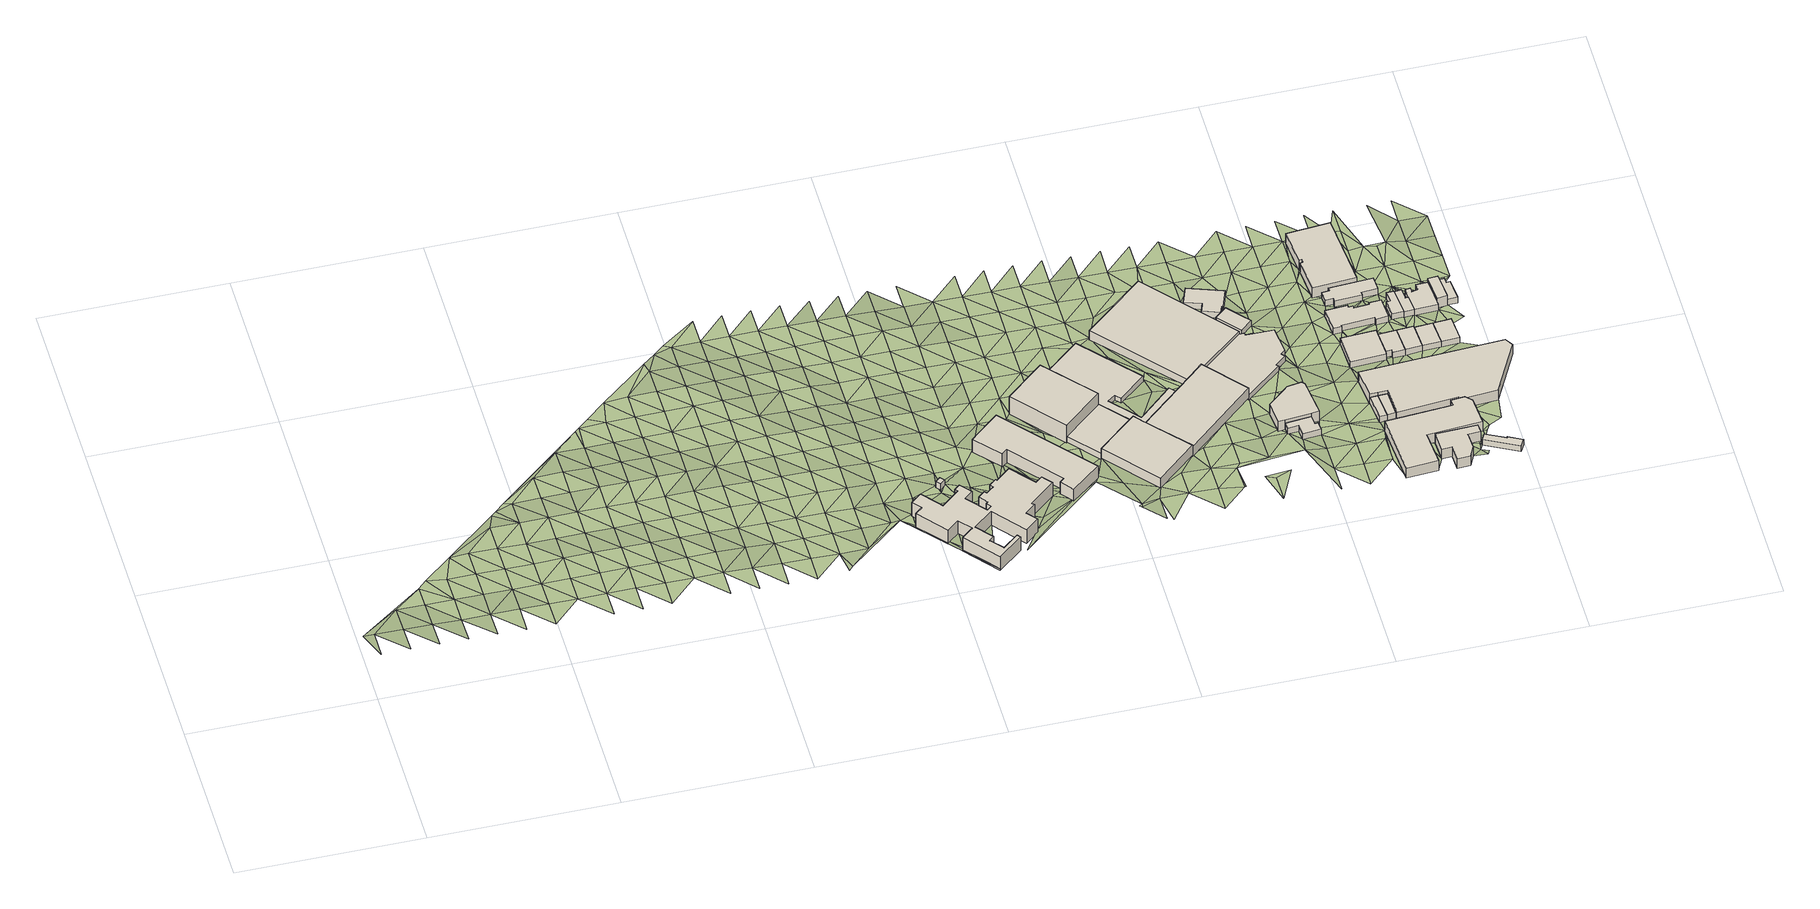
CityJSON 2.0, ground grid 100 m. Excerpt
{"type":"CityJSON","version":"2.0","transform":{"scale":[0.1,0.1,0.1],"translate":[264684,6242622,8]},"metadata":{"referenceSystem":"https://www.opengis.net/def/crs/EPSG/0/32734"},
"CityObjects":{
"building1":{"type":"Building","attributes":{"building":"yes","building:levels":1,"building_height":4.1,"plus_code":"4FRW3F95+X2P","ground_height":15.32,"roof_height":19.42},"geometry":[{"type":"Solid","lod":"1","boundaries":[[[[0,1,2,3]],[[1,4,5,2]],[[4,6,7,5]],[[6,0,3,7]],[[3,2,5,7]],[[6,4,1,0]]]]}]},
"building2":{"type":"Building","attributes":{"address":"Community House Salt River Road Salt River Cape Town","building":"civic","building:levels":3,"amenity":"community_centre","building_height":9.7,"plus_code":"4FRW3F95+V52","ground_height":16.1,"roof_height":25.8},"geometry":[{"type":"Solid","lod":"1","boundaries":[[[[8,9,10,11]],[[9,12,13,10]],[[12,14,15,13]],[[14,16,17,15]],[[16,18,19,17]],[[18,20,21,19]],[[20,22,23,21]],[[22,24,25,23]],[[24,26,27,25]],[[26,28,29,27]],[[28,30,31,29]],[[30,32,33,31]],[[32,34,35,33]],[[34,36,37,35]],[[36,38,39,37]],[[38,40,41,39]],[[40,42,43,41]],[[42,44,45,43]],[[44,46,47,45]],[[46,48,49,47]],[[48,50,51,49]],[[50,52,53,51]],[[52,54,55,53]],[[54,56,57,55]],[[56,58,59,57]],[[58,60,61,59]],[[60,62,63,61]],[[62,64,65,63]],[[64,66,67,65]],[[66,68,69,67]],[[68,70,71,69]],[[70,72,73,71]],[[72,74,75,73]],[[74,76,77,75]],[[76,78,79,77]],[[78,80,81,79]],[[80,82,83,81]],[[82,84,85,83]],[[84,86,87,85]],[[86,88,89,87]],[[88,90,91,89]],[[90,8,11,91]],[[11,10,13,15,17,19,21,23,25,27,29,31,33,35,37,39,41,43,45,47,49,51,53,55,57,59,61,63,65,67,69,71,73,75,77,79,81,83,85,87,89,91]],[[90,88,86,84,82,80,78,76,74,72,70,68,66,64,62,60,58,56,54,52,50,48,46,44,42,40,38,36,34,32,30,28,26,24,22,20,18,16,14,12,9,8]]]]}]},
"building3":{"type":"Building","attributes":{"address":"39 Salt River Road Salt River Cape Town","building":"retail","building:levels":3,"building_height":9.7,"plus_code":"4FRW3F95+X7G","ground_height":13.32,"roof_height":23.02},"geometry":[{"type":"Solid","lod":"1","boundaries":[[[[92,93,94,95]],[[93,96,97,94]],[[96,98,99,97]],[[98,100,101,99]],[[100,102,103,101]],[[102,104,105,103]],[[104,106,107,105]],[[106,92,95,107]],[[95,94,97,99,101,103,105,107]],[[106,104,102,100,98,96,93,92]]]]}]},
"building4":{"type":"Building","attributes":{"address":"33 Salt River Road Salt River Cape Town","building":"industrial","building:levels":4,"building_height":12.5,"plus_code":"4FRW3FC5+488","ground_height":12.86,"roof_height":25.36},"geometry":[{"type":"Solid","lod":"1","boundaries":[[[[108,109,110,111]],[[109,112,113,110]],[[112,114,115,113]],[[114,108,111,115]],[[111,110,113,115]],[[114,112,109,108]]]]}]},
"building5":{"type":"Building","attributes":{"building":"industrial","building:levels":1,"building_height":4.1,"plus_code":"4FRW3FC5+2CJ","ground_height":13.62,"roof_height":17.72},"geometry":[{"type":"Solid","lod":"1","boundaries":[[[[116,117,118,119]],[[117,120,121,118]],[[120,122,123,121]],[[122,116,119,123]],[[119,118,121,123]],[[122,120,117,116]]]]}]},
"building6":{"type":"Building","attributes":{"address":"10 Hopkins Street Salt River Cape Town","building":"industrial","building:levels":2,"building_height":6.9,"plus_code":"4FRW3F95+XF9","ground_height":14.45,"roof_height":21.35},"geometry":[{"type":"Solid","lod":"1","boundaries":[[[[124,125,126,127]],[[125,128,129,126]],[[128,130,131,129]],[[130,132,133,131]],[[132,124,127,133]],[[127,126,129,131,133]],[[132,130,128,125,124]]]]}]},
"building7":{"type":"Building","attributes":{"address":"Salt River Road Salt River Cape Town","building":"commercial","building:levels":1,"building_height":4.1,"plus_code":"4FRW3FC5+4FJ","ground_height":11.36,"roof_height":15.46},"geometry":[{"type":"Solid","lod":"1","boundaries":[[[[134,135,136,137]],[[135,138,139,136]],[[138,140,141,139]],[[140,142,143,141]],[[142,144,145,143]],[[144,146,147,145]],[[146,148,149,147]],[[148,150,151,149]],[[150,152,153,151]],[[152,154,155,153]],[[154,156,157,155]],[[156,134,137,157]],[[137,136,139,141,143,145,147,149,151,153,155,157]],[[156,154,152,150,148,146,144,142,140,138,135,134]]]]}]},
"building8":{"type":"Building","attributes":{"address":"10A Hopkins Street Salt River Cape Town","building":"industrial","building:levels":2,"building_height":6.9,"plus_code":"4FRW3FC5+2JW","ground_height":13.31,"roof_height":20.21},"geometry":[{"type":"Solid","lod":"1","boundaries":[[[[158,159,160,161]],[[159,162,163,160]],[[162,164,165,163]],[[164,166,167,165]],[[166,158,161,167]],[[161,160,163,165,167]],[[166,164,162,159,158]]]]}]},
"building9":{"type":"Building","attributes":{"address":"Salt River","building":"industrial","building:levels":2,"building_height":6.9,"plus_code":"4FRW3FC5+6JV","ground_height":9.93,"roof_height":16.83},"geometry":[{"type":"Solid","lod":"1","boundaries":[[[[168,169,170,171]],[[169,172,173,170]],[[172,174,175,173]],[[174,176,177,175]],[[176,168,171,177]],[[171,170,173,175,177]],[[176,174,172,169,168]]]]}]},
"building10":{"type":"Building","attributes":{"address":"10 Durham Avenue Salt River Cape Town","building":"commercial","building:levels":1,"building_height":4.1,"plus_code":"4FRW3FC5+4QC","ground_height":10.79,"roof_height":14.89},"geometry":[{"type":"Solid","lod":"1","boundaries":[[[[178,179,180,181]],[[179,182,183,180]],[[182,184,185,183]],[[184,186,187,185]],[[186,188,189,187]],[[188,190,191,189]],[[190,192,193,191]],[[192,194,195,193]],[[194,196,197,195]],[[196,198,199,197]],[[198,178,181,199]],[[181,180,183,185,187,189,191,193,195,197,199]],[[198,196,194,192,190,188,186,184,182,179,178]]]]}]},
"building11":{"type":"Building","attributes":{"address":"16 Durham Avenue Salt River Cape Town","building":"commercial","building:levels":1,"building_height":4.1,"plus_code":"4FRW3F95+WRX","ground_height":13.42,"roof_height":17.52},"geometry":[{"type":"Solid","lod":"1","boundaries":[[[[200,201,202,203]],[[201,204,205,202]],[[204,206,207,205]],[[206,208,209,207]],[[208,210,211,209]],[[210,212,213,211]],[[212,214,215,213]],[[214,200,203,215]],[[203,202,205,207,209,211,213,215]],[[214,212,210,208,206,204,201,200]]]]}]},
"building12":{"type":"Building","attributes":{"address":"12 Hopkins Street Salt River Cape Town","building":"commercial","building:levels":2,"building_height":6.9,"plus_code":"4FRW3F95+XRP","ground_height":12.83,"roof_height":19.73},"geometry":[{"type":"Solid","lod":"1","boundaries":[[[[216,217,218,219]],[[217,220,221,218]],[[220,222,223,221]],[[222,224,225,223]],[[224,226,227,225]],[[226,228,229,227]],[[228,230,231,229]],[[230,216,219,231]],[[219,218,221,223,225,227,229,231]],[[230,228,226,224,222,220,217,216]]]]}]},
"building13":{"type":"Building","attributes":{"address":"Pick n Pay Express 2 Durham Avenue Salt River 0792 Cape Town Western Cape","building":"retail","building:levels":1,"building_height":4.1,"plus_code":"4FRW3FC5+8P9","ground_height":9.76,"roof_height":13.86},"geometry":[{"type":"Solid","lod":"1","boundaries":[[[[232,233,234,235]],[[233,236,237,234]],[[236,238,239,237]],[[238,240,241,239]],[[240,242,243,241]],[[242,244,245,243]],[[244,246,247,245]],[[246,232,235,247]],[[235,234,237,239,241,243,245,247]],[[246,244,242,240,238,236,233,232]]]]}]},
"building14":{"type":"Building","attributes":{"address":"Salt River","building":"retail","building:levels":1,"building_height":4.1,"plus_code":"4FRW3FC5+7Q4","ground_height":10.67,"roof_height":14.77},"geometry":[{"type":"Solid","lod":"1","boundaries":[[[[248,249,250,251]],[[249,252,253,250]],[[252,254,255,253]],[[254,248,251,255]],[[251,250,253,255]],[[254,252,249,248]]]]}]},
"building15":{"type":"Building","attributes":{"address":"25 Durham Avenue Salt River Cape Town","building":"retail","building:levels":1,"building_height":4.1,"plus_code":"4FRW3F96+X26","ground_height":12.39,"roof_height":16.49},"geometry":[{"type":"Solid","lod":"1","boundaries":[[[[256,257,258,259]],[[257,260,261,258]],[[260,262,263,261]],[[262,256,259,263]],[[259,258,261,263]],[[262,260,257,256]]]]}]},
"building16":{"type":"Building","attributes":{"address":"25A Durham Avenue Salt River Cape Town","building":"retail","building:levels":1,"building_height":4.1,"plus_code":"4FRW3F96+X28","ground_height":12.39,"roof_height":16.49},"geometry":[{"type":"Solid","lod":"1","boundaries":[[[[262,260,261,263]],[[260,264,265,261]],[[264,266,267,265]],[[266,262,263,267]],[[263,261,265,267]],[[266,264,260,262]]]]}]},
"building17":{"type":"Building","attributes":{"address":"27 Durham Avenue Salt River 7925 Cape Town","building":"retail","building:levels":2,"building_height":6.9,"plus_code":"4FRW3F96+V38","ground_height":12.96,"roof_height":19.86},"geometry":[{"type":"Solid","lod":"1","boundaries":[[[[268,269,270,271]],[[269,272,273,270]],[[272,274,275,273]],[[274,276,277,275]],[[276,278,279,277]],[[278,280,281,279]],[[280,282,283,281]],[[282,284,285,283]],[[284,268,271,285]],[[271,270,273,275,277,279,281,283,285]],[[284,282,280,278,276,274,272,269,268]]]]}]},
"building18":{"type":"Building","attributes":{"address":"17 Durham Avenue Salt River Cape Town","building":"commercial","building:levels":1,"building_height":4.1,"plus_code":"4FRW3FC6+428","ground_height":11.1,"roof_height":15.2},"geometry":[{"type":"Solid","lod":"1","boundaries":[[[[286,287,288,289]],[[287,290,291,288]],[[290,292,293,291]],[[292,294,295,293]],[[294,296,297,295]],[[296,286,289,297]],[[289,288,291,293,295,297]],[[296,294,292,290,287,286]]]]}]},
"building19":{"type":"Building","attributes":{"address":"Milky Lane","building":"warehouse","building:levels":2,"building_height":6.9,"plus_code":"4FRW3F96+R4G","ground_height":13.68,"roof_height":20.58},"geometry":[{"type":"Solid","lod":"1","boundaries":[[[[298,299,300,301]],[[299,302,303,300]],[[302,304,305,303]],[[304,306,307,305]],[[306,308,309,307]],[[308,310,311,309]],[[310,312,313,311]],[[312,314,315,313]],[[314,298,301,315]],[[301,300,303,305,307,309,311,313,315]],[[314,312,310,308,306,304,302,299,298]]]]}]},
"building20":{"type":"Building","attributes":{"address":"Durham Avenue Salt River Cape Town","building":"commercial","building:levels":1,"building_height":4.1,"plus_code":"4FRW3FC6+625","ground_height":10.66,"roof_height":14.76},"geometry":[{"type":"Solid","lod":"1","boundaries":[[[[316,317,318,319]],[[317,320,321,318]],[[320,322,323,321]],[[322,324,325,323]],[[324,326,327,325]],[[326,328,329,327]],[[328,330,331,329]],[[330,332,333,331]],[[332,334,335,333]],[[334,336,337,335]],[[336,338,339,337]],[[338,340,341,339]],[[340,342,343,341]],[[342,316,319,343]],[[319,318,321,323,325,327,329,331,333,335,337,339,341,343]],[[342,340,338,336,334,332,330,328,326,324,322,320,317,316]]]]}]},
"building21":{"type":"Building","attributes":{"address":"4 Chapel Street Salt River Cape Town","building":"house","building:levels":1,"building_height":4.1,"plus_code":"4FRW3FC6+439","ground_height":11.14,"roof_height":15.24},"geometry":[{"type":"Solid","lod":"1","boundaries":[[[[344,287,288,345]],[[287,286,289,288]],[[286,346,347,289]],[[346,348,349,347]],[[348,350,351,349]],[[350,344,345,351]],[[345,288,289,347,349,351]],[[350,348,346,286,287,344]]]]}]},
"building22":{"type":"Building","attributes":{"address":"9 Durham Avenue Salt River Cape Town","building":"commercial","building:levels":2,"building_height":6.9,"plus_code":"4FRW3FC6+92R","ground_height":9.15,"roof_height":16.05},"geometry":[{"type":"Solid","lod":"1","boundaries":[[[[352,353,354,355]],[[353,356,357,354]],[[356,358,359,357]],[[358,360,361,359]],[[360,362,363,361]],[[362,364,365,363]],[[364,366,367,365]],[[366,352,355,367]],[[355,354,357,359,361,363,365,367]],[[366,364,362,360,358,356,353,352]]]]}]},
"building23":{"type":"Building","attributes":{"address":"Durham Avenue Salt River Cape Town","building":"commercial","building:levels":1,"building_height":4.1,"plus_code":"4FRW3FC6+729","ground_height":10.27,"roof_height":14.37},"geometry":[{"type":"Solid","lod":"1","boundaries":[[[[368,369,370,371]],[[369,372,373,370]],[[372,374,375,373]],[[374,376,377,375]],[[376,378,379,377]],[[378,380,381,379]],[[380,382,383,381]],[[382,384,385,383]],[[384,386,387,385]],[[386,368,371,387]],[[371,370,373,375,377,379,381,383,385,387]],[[386,384,382,380,378,376,374,372,369,368]]]]}]},
"building24":{"type":"Building","attributes":{"address":"21 Homer Street Salt River Cape Town","building":"commercial","building:levels":2,"building_height":6.9,"plus_code":"4FRW3FC6+256","ground_height":11.89,"roof_height":18.79},"geometry":[{"type":"Solid","lod":"1","boundaries":[[[[388,389,390,391]],[[389,392,393,390]],[[392,394,395,393]],[[394,396,397,395]],[[396,398,399,397]],[[398,400,401,399]],[[400,402,403,401]],[[402,404,405,403]],[[404,406,407,405]],[[406,408,409,407]],[[408,388,391,409]],[[391,390,393,395,397,399,401,403,405,407,409]],[[408,406,404,402,400,398,396,394,392,389,388]]]]}]},
"building25":{"type":"Building","attributes":{"address":"6 Chapel Street Salt River Cape Town","building":"house","building:levels":1,"building_height":4.1,"plus_code":"4FRW3FC6+448","ground_height":11.14,"roof_height":15.24},"geometry":[{"type":"Solid","lod":"1","boundaries":[[[[344,350,351,345]],[[350,410,411,351]],[[410,412,413,411]],[[412,414,415,413]],[[414,344,345,415]],[[345,351,411,413,415]],[[414,412,410,350,344]]]]}]},
"building26":{"type":"Building","attributes":{"address":"Addison Road Salt River Cape Town","building":"house","building:levels":1,"building_height":4.1,"plus_code":"4FRW3F96+R69","ground_height":13.44,"roof_height":17.54},"geometry":[{"type":"Solid","lod":"1","boundaries":[[[[416,417,418,419]],[[417,420,421,418]],[[420,422,423,421]],[[422,424,425,423]],[[424,426,427,425]],[[426,416,419,427]],[[419,418,421,423,425,427]],[[426,424,422,420,417,416]]]]}]},
"building27":{"type":"Building","attributes":{"address":"Chapel Street Salt River Cape Town","building":"house","building:levels":1,"building_height":4.1,"plus_code":"4FRW3FC6+644","ground_height":10.72,"roof_height":14.82},"geometry":[{"type":"Solid","lod":"1","boundaries":[[[[428,429,430,431]],[[429,432,433,430]],[[432,434,435,433]],[[434,436,437,435]],[[436,438,439,437]],[[438,428,431,439]],[[431,430,433,435,437,439]],[[438,436,434,432,429,428]]]]}]},
"building28":{"type":"Building","attributes":{"address":"8 Chapel Street Salt River Cape Town","building":"house","building:levels":1,"building_height":4.1,"plus_code":"4FRW3FC6+457","ground_height":11.09,"roof_height":15.19},"geometry":[{"type":"Solid","lod":"1","boundaries":[[[[412,410,411,413]],[[410,440,441,411]],[[440,442,443,441]],[[442,412,413,443]],[[413,411,441,443]],[[442,440,410,412]]]]}]},
"building29":{"type":"Building","attributes":{"address":"Chapel Street Salt River Cape Town","building":"house","building:levels":1,"building_height":4.1,"plus_code":"4FRW3FC6+652","ground_height":10.27,"roof_height":14.37},"geometry":[{"type":"Solid","lod":"1","boundaries":[[[[444,445,446,447]],[[445,448,449,446]],[[448,450,451,449]],[[450,452,453,451]],[[452,454,455,453]],[[454,444,447,455]],[[447,446,449,451,453,455]],[[454,452,450,448,445,444]]]]}]},
"building30":{"type":"Building","attributes":{"address":"10 Chapel Street Salt River Cape Town","building":"house","building:levels":1,"building_height":4.1,"plus_code":"4FRW3FC6+467","ground_height":11.09,"roof_height":15.19},"geometry":[{"type":"Solid","lod":"1","boundaries":[[[[442,440,441,443]],[[440,456,457,441]],[[456,458,459,457]],[[458,442,443,459]],[[443,441,457,459]],[[458,456,440,442]]]]}]},
"building31":{"type":"Building","attributes":{"address":"13 Chapel Street Salt River Cape Town","building":"house","building:levels":1,"building_height":4.1,"plus_code":"4FRW3FC6+655","ground_height":10.03,"roof_height":14.13},"geometry":[{"type":"Solid","lod":"1","boundaries":[[[[460,461,462,463]],[[461,464,465,462]],[[464,466,467,465]],[[466,468,469,467]],[[468,470,471,469]],[[470,472,473,471]],[[472,474,475,473]],[[474,476,477,475]],[[476,478,479,477]],[[478,460,463,479]],[[463,462,465,467,469,471,473,475,477,479]],[[478,476,474,472,470,468,466,464,461,460]]]]}]},
"building32":{"type":"Building","attributes":{"address":"Chapel Street Salt River Cape Town","building":"house","building:levels":2,"building_height":6.9,"plus_code":"4FRW3FC6+66G","ground_height":10.03,"roof_height":16.93},"geometry":[{"type":"Solid","lod":"1","boundaries":[[[[480,481,482,483]],[[481,466,484,482]],[[466,464,485,484]],[[464,480,483,485]],[[483,482,484,485]],[[464,466,481,480]]]]}]},
"building33":{"type":"Building","attributes":{"address":"Chapel Street Salt River Cape Town","building":"house","building:levels":1,"building_height":4.1,"plus_code":"4FRW3FC6+676","ground_height":10.12,"roof_height":14.22},"geometry":[{"type":"Solid","lod":"1","boundaries":[[[[486,487,488,489]],[[487,490,491,488]],[[490,492,493,491]],[[492,494,495,493]],[[494,496,497,495]],[[496,486,489,497]],[[489,488,491,493,495,497]],[[496,494,492,490,487,486]]]]}]},
"terrain1":{"type":"TINRelief","geometry":[{"type":"CompositeSurface","lod":"1","boundaries":[[[498,499,500]],[[500,499,501]],[[502,499,503]],[[499,502,501]],[[504,500,501]],[[502,505,501]],[[506,505,502]],[[505,507,501]],[[501,507,504]],[[507,505,508]],[[509,508,505]],[[507,510,504]],[[507,508,510]],[[510,511,504]],[[511,510,512]],[[508,513,510]],[[513,508,514]],[[512,515,511]],[[512,510,516]],[[516,510,513]],[[517,515,512]],[[512,516,517]],[[516,513,518]],[[513,519,520]],[[515,517,521]],[[516,518,517]],[[513,520,518]],[[517,522,521]],[[515,521,523]],[[517,518,522]],[[520,524,518]],[[522,525,521]],[[524,520,526]],[[523,521,525]],[[515,523,527]],[[518,528,522]],[[524,528,518]],[[525,522,529]],[[528,529,522]],[[524,526,530]],[[523,525,531]],[[528,524,530]],[[529,532,525]],[[531,527,523]],[[531,525,532]],[[529,528,533]],[[530,534,528]],[[527,531,535]],[[532,529,533]],[[528,534,533]],[[536,535,531]],[[536,537,535]],[[538,531,532]],[[534,530,539]],[[533,540,532]],[[539,530,541]],[[531,538,536]],[[538,532,540]],[[534,542,533]],[[537,536,543]],[[542,534,539]],[[540,533,544]],[[536,538,545]],[[544,533,542]],[[545,543,536]],[[540,546,538]],[[546,540,544]],[[542,539,547]],[[539,548,549]],[[538,550,545]],[[537,543,551]],[[542,547,544]],[[550,538,546]],[[539,549,547]],[[543,545,552]],[[546,544,553]],[[552,545,550]],[[544,547,553]],[[550,546,554]],[[543,552,555]],[[549,556,547]],[[553,554,546]],[[557,537,551]],[[543,555,551]],[[556,549,558]],[[552,550,559]],[[547,560,553]],[[550,554,561]],[[560,547,556]],[[552,559,555]],[[550,561,559]],[[554,553,562]],[[562,553,560]],[[551,555,563]],[[564,556,558]],[[554,565,561]],[[555,559,563]],[[556,564,560]],[[554,562,565]],[[566,551,563]],[[561,567,559]],[[562,560,568]],[[565,569,561]],[[551,566,557]],[[564,568,560]],[[559,567,563]],[[561,569,567]],[[565,562,570]],[[568,570,562]],[[563,571,566]],[[572,557,566]],[[573,569,565]],[[571,563,567]],[[574,568,564]],[[570,573,565]],[[572,566,575]],[[574,564,576]],[[566,571,575]],[[567,569,577]],[[568,578,570]],[[573,579,569]],[[578,568,574]],[[580,572,581]],[[571,567,577]],[[569,579,577]],[[575,581,572]],[[573,570,582]],[[570,578,582]],[[571,583,575]],[[579,573,584]],[[583,571,577]],[[580,581,585]],[[582,584,573]],[[581,575,586]],[[578,574,587]],[[588,589,574]],[[586,575,583]],[[577,579,590]],[[578,587,582]],[[579,584,591]],[[574,589,587]],[[592,585,581]],[[577,590,583]],[[592,581,586]],[[579,591,590]],[[584,582,593]],[[593,582,587]],[[586,583,594]],[[592,595,585]],[[591,584,596]],[[583,590,594]],[[596,584,593]],[[592,586,597]],[[587,589,598]],[[599,600,589]],[[594,597,586]],[[601,590,591]],[[593,587,598]],[[591,596,602]],[[589,600,598]],[[595,592,603]],[[595,604,585]],[[590,601,594]],[[603,592,597]],[[591,602,601]],[[596,593,605]],[[598,606,593]],[[597,594,607]],[[595,603,608]],[[605,602,596]],[[601,607,594]],[[593,606,605]],[[600,609,598]],[[608,610,595]],[[604,595,610]],[[609,600,611]],[[603,597,612]],[[613,601,602]],[[607,614,597]],[[606,598,615]],[[602,605,613]],[[603,612,608]],[[612,597,614]],[[615,598,609]],[[607,601,616]],[[606,617,605]],[[601,613,618]],[[608,619,610]],[[617,606,615]],[[620,604,610]],[[614,607,616]],[[609,611,621]],[[619,608,612]],[[601,618,616]],[[605,622,613]],[[615,609,621]],[[617,622,605]],[[612,614,623]],[[610,624,620]],[[619,624,610]],[[618,613,625]],[[616,623,614]],[[615,626,617]],[[613,622,625]],[[619,612,627]],[[626,615,621]],[[618,628,616]],[[623,627,612]],[[620,624,629]],[[630,621,631]],[[629,632,620]],[[628,618,625]],[[633,624,619]],[[634,622,617]],[[626,635,617]],[[623,616,636]],[[627,633,619]],[[622,634,625]],[[637,621,630]],[[636,616,628]],[[634,617,635]],[[629,624,638]],[[621,637,626]],[[639,627,623]],[[633,638,624]],[[628,625,640]],[[632,629,641]],[[639,623,636]],[[635,626,642]],[[625,634,640]],[[627,643,633]],[[638,644,629]],[[637,642,626]],[[645,636,628]],[[627,639,643]],[[641,629,644]],[[640,645,628]],[[638,633,646]],[[634,635,647]],[[635,642,648]],[[636,649,639]],[[637,630,650]],[[633,643,646]],[[634,647,640]],[[645,649,636]],[[635,648,647]],[[644,638,651]],[[637,652,642]],[[646,651,638]],[[643,639,653]],[[640,654,645]],[[649,655,639]],[[648,642,652]],[[654,640,647]],[[643,653,646]],[[644,651,656]],[[639,655,653]],[[649,645,657]],[[650,652,637]],[[658,644,656]],[[645,654,657]],[[651,646,659]],[[647,648,660]],[[648,652,661]],[[655,649,662]],[[659,646,653]],[[654,647,660]],[[657,662,649]],[[660,648,661]],[[651,663,656]],[[652,650,661]],[[664,653,655]],[[663,651,659]],[[654,665,657]],[[655,662,664]],[[665,654,660]],[[650,666,661]],[[659,653,667]],[[656,663,668]],[[662,657,669]],[[666,650,670]],[[664,667,653]],[[671,670,650]],[[668,672,656]],[[669,657,665]],[[673,661,666]],[[659,674,663]],[[675,660,661]],[[670,676,666]],[[662,677,664]],[[659,667,674]],[[660,675,665]],[[677,662,669]],[[661,673,675]],[[663,678,668]],[[673,666,679]],[[650,680,671]],[[667,664,681]],[[678,663,674]],[[669,665,682]],[[681,664,677]],[[665,675,682]],[[671,683,684]],[[667,685,674]],[[678,686,668]],[[687,677,669]],[[673,679,688]],[[685,667,681]],[[675,673,689]],[[683,690,684]],[[691,668,686]],[[682,687,669]],[[692,693,679]],[[694,678,674]],[[677,695,681]],[[674,685,694]],[[688,689,673]],[[688,679,693]],[[675,696,682]],[[687,695,677]],[[686,678,697]],[[675,689,696]],[[693,692,698]],[[678,694,697]],[[685,681,699]],[[682,700,687]],[[689,688,701]],[[695,702,681]],[[701,688,703]],[[700,682,696]],[[696,689,0]],[[688,693,704]],[[705,706,707]],[[685,699,694]],[[703,688,704]],[[697,708,686]],[[681,702,699]],[[695,687,709]],[[710,686,708]],[[687,700,709]],[[711,712,713]],[[697,694,714]],[[715,713,716]],[[713,717,711]],[[713,715,717]],[[704,718,703]],[[696,0,719]],[[703,719,0]],[[702,695,720]],[[714,694,699]],[[712,718,704]],[[715,716,721]],[[700,696,719]],[[717,715,722]],[[709,720,695]],[[712,711,723]],[[711,717,723]],[[724,708,697]],[[718,719,703]],[[702,725,699]],[[714,724,697]],[[712,723,726]],[[726,718,712]],[[700,727,709]],[[702,720,725]],[[723,728,729]],[[719,727,700]],[[729,726,723]],[[699,730,714]],[[724,731,708]],[[718,726,732]],[[720,709,733]],[[730,699,725]],[[718,734,719]],[[735,708,731]],[[733,709,727]],[[732,734,718]],[[724,714,736]],[[720,737,725]],[[738,727,719]],[[730,739,714]],[[732,740,734]],[[737,720,733]],[[731,724,736]],[[714,739,736]],[[741,719,734]],[[719,741,738]],[[742,743,744]],[[725,745,730]],[[734,740,746]],[[737,745,725]],[[747,733,727]],[[748,743,742]],[[738,747,727]],[[749,743,748]],[[739,730,750]],[[736,751,731]],[[742,752,753]],[[746,754,734]],[[741,734,754]],[[754,738,741]],[[730,745,750]],[[737,733,755]],[[756,731,751]],[[739,757,736]],[[50,749,748]],[[758,754,746]],[[739,750,757]],[[733,747,755]],[[758,746,759]],[[742,753,748]],[[745,737,760]],[[106,747,738]],[[761,754,758]],[[751,736,762]],[[763,758,759]],[[736,757,762]],[[760,737,755]],[[750,745,764]],[[751,765,756]],[[748,753,50]],[[761,758,766]],[[757,750,764]],[[751,762,765]],[[745,760,764]],[[767,753,752]],[[766,758,763]],[[763,50,768]],[[769,747,106]],[[770,755,747]],[[766,763,768]],[[768,50,753]],[[757,771,762]],[[764,772,757]],[[747,769,770]],[[760,755,773]],[[757,772,771]],[[774,765,762]],[[760,773,764]],[[769,106,775]],[[773,755,770]],[[776,770,769]],[[775,106,777]],[[778,765,774]],[[762,771,774]],[[776,769,775]],[[779,772,764]],[[780,777,106]],[[764,773,779]],[[770,776,781]],[[771,772,782]],[[776,775,783]],[[780,753,767]],[[772,779,782]],[[783,775,777]],[[770,784,773]],[[785,777,780]],[[771,786,774]],[[785,787,777]],[[777,787,783]],[[784,779,773]],[[771,782,786]],[[770,781,784]],[[776,108,781]],[[767,788,780]],[[789,774,786]],[[780,790,785]],[[782,779,791]],[[785,790,787]],[[792,779,784]],[[790,783,787]],[[788,767,793]],[[794,774,789]],[[788,790,780]],[[781,108,784]],[[782,791,786]],[[791,779,792]],[[793,795,796]],[[797,789,786]],[[798,793,796]],[[784,108,799]],[[797,786,791]],[[792,784,800]],[[796,801,798]],[[802,790,788]],[[788,793,802]],[[789,797,803]],[[784,799,800]],[[793,798,802]],[[804,791,792]],[[805,789,803]],[[791,804,797]],[[804,792,800]],[[798,806,807]],[[156,799,108]],[[797,808,803]],[[798,807,802]],[[797,804,808]],[[156,800,799]],[[804,800,809]],[[808,810,803]],[[811,802,807]],[[156,809,800]],[[810,812,803]],[[808,804,813]],[[814,815,816]],[[802,811,130]],[[816,815,817]],[[813,804,809]],[[818,810,808]],[[807,819,811]],[[132,130,820]],[[813,818,808]],[[821,807,822]],[[823,809,156]],[[813,809,823]],[[807,821,819]],[[824,816,817]],[[823,156,825]],[[818,826,810]],[[130,811,819]],[[827,132,820]],[[825,156,828]],[[829,810,826]],[[816,824,828]],[[813,823,830]],[[821,822,831]],[[813,832,818]],[[823,825,833]],[[834,130,819]],[[817,835,824]],[[813,830,832]],[[821,836,819]],[[828,833,825]],[[826,818,837]],[[831,836,821]],[[828,824,835]],[[818,832,837]],[[820,838,827]],[[835,833,828]],[[819,839,834]],[[130,834,840]],[[823,833,838]],[[819,836,841]],[[831,842,836]],[[843,826,837]],[[839,819,841]],[[835,844,833]],[[830,823,174]],[[845,832,830]],[[835,827,844]],[[838,833,844]],[[839,840,834]],[[832,845,837]],[[844,827,838]],[[836,846,841]],[[839,841,846]],[[130,840,158]],[[847,848,849]],[[845,830,174]],[[845,850,837]],[[839,851,840]],[[852,837,850]],[[853,849,848]],[[847,849,853]],[[839,846,851]],[[854,846,836]],[[850,845,174]],[[851,855,840]],[[855,158,840]],[[174,856,850]],[[846,857,851]],[[858,855,851]],[[859,856,174]],[[860,850,856]],[[857,846,854]],[[858,851,857]],[[859,174,861]],[[158,855,862]],[[855,858,862]],[[863,861,174]],[[856,859,864]],[[857,865,858]],[[864,859,861]],[[854,866,857]],[[863,174,867]],[[158,862,868]],[[869,857,866]],[[870,871,854]],[[872,861,863]],[[864,873,856]],[[854,874,866]],[[864,861,872]],[[875,238,863]],[[854,871,874]],[[868,862,876]],[[867,875,863]],[[877,856,873]],[[158,868,878]],[[210,866,874]],[[879,875,252]],[[867,252,875]],[[875,879,880]],[[872,881,864]],[[879,252,880]],[[881,873,864]],[[882,252,867]],[[212,200,214]],[[249,880,252]],[[883,874,871]],[[212,210,884]],[[885,871,886]],[[200,212,887]],[[888,868,876]],[[889,882,867]],[[212,884,887]],[[890,880,249]],[[210,874,883]],[[877,873,891]],[[892,890,249]],[[888,878,868]],[[872,232,881]],[[883,871,885]],[[893,889,894]],[[882,889,893]],[[881,891,873]],[[876,224,888]],[[210,895,884]],[[249,896,892]],[[897,882,893]],[[887,884,895]],[[898,878,899]],[[888,224,222]],[[896,249,897]],[[232,892,896]],[[210,883,895]],[[894,192,893]],[[878,888,900]],[[878,900,899]],[[885,886,901]],[[222,887,902]],[[192,897,893]],[[899,903,904]],[[881,232,905]],[[899,900,903]],[[887,895,902]],[[906,232,896]],[[907,888,222]],[[891,881,908]],[[909,883,885]],[[910,903,900]],[[907,900,888]],[[905,232,906]],[[910,192,903]],[[192,911,897]],[[896,897,912]],[[902,907,222]],[[881,905,908]],[[901,909,885]],[[895,883,913]],[[911,192,910]],[[912,897,911]],[[906,896,914]],[[883,909,913]],[[900,915,910]],[[891,908,916]],[[900,907,917]],[[256,902,895]],[[914,905,906]],[[913,901,918]],[[914,896,912]],[[913,919,895]],[[920,895,919]],[[909,901,913]],[[915,900,917]],[[895,920,256]],[[921,911,910]],[[922,907,902]],[[923,908,905]],[[922,902,256]],[[905,914,924]],[[910,915,921]],[[907,925,917]],[[919,913,926]],[[911,927,912]],[[920,919,256]],[[908,923,916]],[[925,907,922]],[[905,924,923]],[[913,928,926]],[[911,921,927]],[[292,915,917]],[[912,929,914]],[[917,925,292]],[[926,928,930]],[[925,922,931]],[[915,932,921]],[[929,912,927]],[[915,292,932]],[[933,924,914]],[[934,935,298]],[[927,921,342]],[[342,921,932]],[[931,922,936]],[[933,914,929]],[[314,934,298]],[[284,928,913]],[[923,924,937]],[[292,938,932]],[[925,931,939]],[[929,927,940]],[[938,292,941]],[[368,927,342]],[[923,937,942]],[[940,927,386]],[[924,933,937]],[[941,943,938]],[[386,927,368]],[[929,940,944]],[[372,368,342]],[[945,933,929]],[[939,931,936]],[[945,929,944]],[[941,292,290]],[[382,940,386]],[[340,372,342]],[[944,946,945]],[[369,368,372]],[[936,922,947]],[[946,944,948]],[[352,933,945]],[[314,949,934]],[[941,950,943]],[[933,352,937]],[[386,384,382]],[[282,928,284]],[[939,936,951]],[[941,290,952]],[[939,951,953]],[[928,282,954]],[[382,955,940]],[[338,336,340]],[[956,941,952]],[[953,951,957]],[[941,956,950]],[[374,372,340]],[[951,936,958]],[[308,959,960]],[[961,937,352]],[[962,937,961]],[[949,314,312]],[[336,374,340]],[[960,959,963]],[[336,334,330]],[[947,958,936]],[[960,964,308]],[[290,287,344]],[[310,308,964]],[[290,344,952]],[[334,332,330]],[[964,960,965]],[[963,966,960]],[[374,336,330]],[[310,964,965]],[[967,956,952]],[[965,968,310]],[[968,312,310]],[[952,344,967]],[[961,352,366]],[[382,380,955]],[[954,282,969]],[[312,968,970]],[[280,969,282]],[[970,949,312]],[[971,958,947]],[[330,328,374]],[[376,374,378]],[[949,970,972]],[[947,922,406]],[[422,970,968]],[[344,973,967]],[[374,328,378]],[[974,436,967]],[[949,972,975]],[[328,967,436]],[[974,967,973]],[[278,949,975]],[[366,976,961]],[[422,968,424]],[[973,344,414]],[[977,955,380]],[[366,955,977]],[[422,978,970]],[[328,436,434]],[[947,979,971]],[[328,432,378]],[[974,973,980]],[[434,432,328]],[[280,981,969]],[[366,977,982]],[[278,975,983]],[[981,280,278]],[[984,973,414]],[[380,378,985]],[[985,378,432]],[[984,980,973]],[[366,982,986]],[[977,987,982]],[[412,442,414]],[[977,380,988]],[[979,947,989]],[[432,429,985]],[[981,278,983]],[[984,414,442]],[[366,986,990]],[[986,982,987]],[[977,988,987]],[[988,380,985]],[[454,985,429]],[[454,991,992]],[[985,454,992]],[[990,986,987]],[[993,992,991]],[[994,984,442]],[[985,992,474]],[[985,474,468]],[[987,988,995]],[[947,406,989]],[[984,994,996]],[[988,985,997]],[[474,998,999]],[[994,442,458]],[[999,468,474]],[[468,997,985]],[[987,995,1000]],[[995,988,1000]],[[458,996,994]],[[988,1001,1000]],[[988,997,1001]],[[997,468,466]],[[1002,996,1003]],[[458,1004,996]],[[996,1004,1003]],[[496,997,466]],[[1000,1001,1005]],[[1006,1007,1000]],[[1008,1001,997]],[[1008,997,496]],[[1006,1000,1005]],[[1008,496,494]],[[1009,1005,1001]],[[1009,1001,1008]],[[1006,1005,1010]],[[1005,1009,1011]],[[1010,1012,1006]],[[1005,1011,1010]]]}]}
},
"vertices":[
[3079,703,73],[3051,680,73],[3051,680,114],[3079,703,114],[3071,657,73],[3071,657,114],[3099,680,73],[3099,680,114],
[2941,554,81],[2884,506,81],[2884,506,178],[2941,554,178],[2924,459,81],[2924,459,178],[2884,427,81],[2884,427,178],[3012,273,81],[3012,273,178],[3076,326,81],[3076,326,178],[3133,258,81],[3133,258,178],[3070,206,81],[3070,206,178],[3218,29,81],[3218,29,178],[3353,140,81],[3353,140,178],[3338,157,81],[3338,157,178],[3254,87,81],[3254,87,178],[3197,154,81],[3197,154,178],[3222,175,81],[3222,175,178],[3150,261,81],[3150,261,178],[3254,347,81],[3254,347,178],[3393,180,81],[3393,180,178],[3466,241,81],[3466,241,178],[3421,294,81],[3421,294,178],[3477,340,81],[3477,340,178],[3465,353,81],[3465,353,178],[3602,467,81],[3602,467,178],[3557,521,81],[3557,521,178],[3521,491,81],[3521,491,178],[3413,618,81],[3413,618,178],[3336,554,81],[3336,554,178],[3330,561,81],[3330,561,178],[3291,529,81],[3291,529,178],[3305,512,81],[3305,512,178],[3265,479,81],[3265,479,178],[3254,491,81],[3254,491,178],[3218,460,81],[3218,460,178],[3254,418,81],[3254,418,178],[3242,408,81],[3242,408,178],[3262,383,81],[3262,383,178],[3238,363,81],[3238,363,178],[3149,469,81],[3149,469,178],[3195,508,81],[3195,508,178],[3145,568,81],[3145,568,178],[3114,542,81],[3114,542,178],[3127,527,81],[3127,527,178],[3030,447,81],[3030,447,178],
[3292,886,53],[3413,750,53],[3413,750,150],[3292,886,150],[3443,775,53],[3443,775,150],[3668,509,53],[3668,509,150],[3645,489,53],[3645,489,150],[3699,423,53],[3699,423,150],[3857,551,53],[3857,551,150],[3450,1022,53],[3450,1022,150],
[3744,1284,49],[3540,1108,49],[3540,1108,174],[3744,1284,174],[3769,840,49],[3769,840,174],[3978,1020,49],[3978,1020,174],
[3769,840,56],[3906,681,56],[3906,681,97],[3769,840,97],[4116,861,56],[4116,861,97],[3978,1020,56],[3978,1020,97],
[4116,861,65],[3906,681,65],[3906,681,134],[4116,861,134],[4143,405,65],[4143,405,134],[4355,590,65],[4355,590,134],[4157,813,65],[4157,813,134],
[3744,1284,34],[3978,1020,34],[3978,1020,75],[3744,1284,75],[4116,861,34],[4116,861,75],[4157,813,34],[4157,813,75],[4392,1019,34],[4392,1019,75],[4353,1064,34],[4353,1064,75],[4169,897,34],[4169,897,75],[4036,1049,34],[4036,1049,75],[4076,1080,34],[4076,1080,75],[4103,1051,34],[4103,1051,75],[4248,1174,34],[4248,1174,75],[3977,1481,34],[3977,1481,75],
[4728,918,53],[4540,1140,53],[4540,1140,122],[4728,918,122],[4464,1072,53],[4464,1072,122],[4170,814,53],[4170,814,122],[4355,590,53],[4355,590,122],
[4464,1072,19],[4540,1140,19],[4540,1140,88],[4464,1072,88],[4787,1348,19],[4787,1348,88],[4386,1813,19],[4386,1813,88],[4062,1537,19],[4062,1537,88],
[4540,1140,28],[4728,918,28],[4728,918,69],[4540,1140,69],[4923,1082,28],[4923,1082,69],[4914,1093,28],[4914,1093,69],[4972,1142,28],[4972,1142,69],[4956,1160,28],[4956,1160,69],[4981,1181,28],[4981,1181,69],[4964,1333,28],[4964,1333,69],[4815,1334,28],[4815,1334,69],[4815,1348,28],[4815,1348,69],[4787,1348,28],[4787,1348,69],
[4988,676,54],[4851,662,54],[4851,662,95],[4988,676,95],[4854,624,54],[4854,624,95],[4911,629,54],[4911,629,95],[4917,567,54],[4917,567,95],[5015,577,54],[5015,577,95],[5010,625,54],[5010,625,95],[4994,624,54],[4994,624,95],
[4851,662,48],[4988,676,48],[4988,676,117],[4851,662,117],[5032,680,48],[5032,680,117],[5009,885,48],[5009,885,117],[4995,900,48],[4995,900,117],[4918,888,48],[4918,888,117],[4802,788,48],[4802,788,117],[4815,660,48],[4815,660,117],
[4798,1667,18],[4607,1734,18],[4607,1734,59],[4798,1667,59],[4573,1640,18],[4573,1640,59],[4664,1608,18],[4664,1608,59],[4646,1558,18],[4646,1558,59],[4738,1526,18],[4738,1526,59],[4752,1566,18],[4752,1566,59],[4761,1563,18],[4761,1563,59],
[4870,1425,27],[4767,1543,27],[4767,1543,68],[4870,1425,68],[4703,1488,27],[4703,1488,68],[4806,1370,27],[4806,1370,68],
[5306,742,44],[5322,599,44],[5322,599,85],[5306,742,85],[5361,602,44],[5361,602,85],[5349,744,44],[5349,744,85],
[5406,607,44],[5406,607,85],[5400,746,44],[5400,746,85],
[5330,530,50],[5354,184,50],[5354,184,119],[5330,530,119],[5524,196,50],[5524,196,119],[5510,386,50],[5510,386,119],[5804,407,50],[5804,407,119],[5793,566,50],[5793,566,119],[5762,598,50],[5762,598,119],[5688,592,50],[5688,592,119],[5691,556,50],[5691,556,119],
[5466,1045,31],[5458,1172,31],[5458,1172,72],[5466,1045,72],[5457,1202,31],[5457,1202,72],[5269,1193,31],[5269,1193,72],[5277,1017,31],[5277,1017,72],[5465,1026,31],[5465,1026,72],
[5558,262,57],[5612,265,57],[5612,265,126],[5558,262,126],[5615,179,57],[5615,179,126],[5685,182,57],[5685,182,126],[5713,240,57],[5713,240,126],[5709,332,57],[5709,332,126],[5776,335,57],[5776,335,126],[5774,384,57],[5774,384,126],[5553,376,57],[5553,376,126],
[5252,1269,27],[5297,1272,27],[5297,1272,68],[5252,1269,68],[5297,1281,27],[5297,1281,68],[5473,1292,27],[5473,1292,68],[5474,1280,27],[5474,1280,68],[5542,1285,27],[5542,1285,68],[5535,1405,27],[5535,1405,68],[5469,1401,27],[5469,1401,68],[5470,1390,27],[5470,1390,68],[5389,1385,27],[5389,1385,68],[5388,1399,27],[5388,1399,68],[5364,1397,27],[5364,1397,68],[5364,1410,27],[5364,1410,68],[5243,1402,27],[5243,1402,68],
[5555,1178,31],[5555,1178,72],[5499,1047,31],[5499,1047,72],[5500,1030,31],[5500,1030,72],[5564,1034,31],[5564,1034,72],
[5183,1959,12],[5199,1761,12],[5199,1761,81],[5183,1959,81],[5215,1763,12],[5215,1763,81],[5217,1744,12],[5217,1744,81],[5203,1743,12],[5203,1743,81],[5218,1556,12],[5218,1556,81],[5451,1574,12],[5451,1574,81],[5418,1978,12],[5418,1978,81],
[5264,1474,23],[5306,1476,23],[5306,1476,64],[5264,1474,64],[5308,1457,23],[5308,1457,64],[5452,1465,23],[5452,1465,64],[5451,1484,23],[5451,1484,64],[5539,1488,23],[5539,1488,64],[5535,1567,23],[5535,1567,64],[5300,1554,23],[5300,1554,64],[5302,1535,23],[5302,1535,64],[5261,1532,23],[5261,1532,64],
[5306,742,39],[5349,744,39],[5349,744,108],[5306,742,108],[5400,746,39],[5400,746,108],[5406,607,39],[5406,607,108],[5407,586,39],[5407,586,108],[5733,614,39],[5733,614,108],[5734,595,39],[5734,595,108],[5936,611,39],[5936,611,108],[6086,902,39],[6086,902,108],[6059,946,39],[6059,946,108],[5291,907,39],[5291,907,108],
[5654,1041,31],[5654,1041,72],[5646,1175,31],[5646,1175,72],[5646,1183,31],[5646,1183,72],
[5777,309,54],[5956,217,54],[5956,217,95],[5777,309,95],[5979,258,54],[5979,258,95],[5905,297,54],[5905,297,95],[5902,291,54],[5902,291,95],[5796,345,54],[5796,345,95],
[5625,1299,27],[5612,1449,27],[5612,1449,68],[5625,1299,68],[5571,1447,27],[5571,1447,68],[5576,1387,27],[5576,1387,68],[5556,1386,27],[5556,1386,68],[5561,1296,27],[5561,1296,68],
[5753,1046,31],[5753,1046,72],[5743,1181,31],[5743,1181,72],
[5612,1449,23],[5625,1299,23],[5625,1299,64],[5612,1449,64],[5681,1303,23],[5681,1303,64],[5673,1394,23],[5673,1394,64],[5657,1393,23],[5657,1393,64],[5651,1452,23],[5651,1452,64],
[5851,1050,31],[5851,1050,72],[5841,1187,31],[5841,1187,72],
[5681,1303,20],[5804,1309,20],[5804,1309,61],[5681,1303,61],[5805,1326,20],[5805,1326,61],[5793,1473,20],[5793,1473,61],[5731,1472,20],[5731,1472,61],[5732,1437,20],[5732,1437,61],[5700,1430,20],[5700,1430,61],[5699,1456,20],[5699,1456,61],[5671,1452,20],[5671,1452,61],[5673,1394,20],[5673,1394,61],
[5858,1331,20],[5846,1477,20],[5846,1477,89],[5858,1331,89],[5793,1473,89],[5805,1326,89],
[5858,1331,21],[5911,1334,21],[5911,1334,62],[5858,1331,62],[5902,1451,21],[5902,1451,62],[5882,1449,21],[5882,1449,62],[5879,1479,21],[5879,1479,62],[5846,1477,21],[5846,1477,62],
[62,175,132],[62,325,125],[7,326,125],[212,475,115],[212,325,125],[212,175,132],[360,594,109],[363,325,121],[363,175,131],[363,475,114],[513,325,118],[513,175,128],[513,475,113],[410,641,109],[513,625,108],[663,325,119],[663,175,126],[563,771,105],[663,475,112],[663,625,109],[813,475,111],[813,175,123],[813,325,118],[663,775,107],[813,625,109],[813,925,104],[963,325,116],[813,775,104],[963,175,122],[846,1017,89],[963,475,111],[963,625,106],[1114,325,114],[963,925,101],[963,775,101],[1114,625,109],[1114,475,113],[872,1040,89],[963,1075,90],[923,1084,90],[1114,925,101],[1264,325,115],[1114,775,101],[1264,175,119],[1264,475,116],[1114,1225,89],[1264,625,111],[1114,1075,92],[1264,775,103],[1414,475,115],[1414,175,117],[1414,325,117],[1264,925,103],[1264,1375,81],[1264,1075,94],[1414,625,109],[1414,775,101],[1264,1225,91],[1564,325,117],[1399,1498,74],[1564,175,117],[1414,1075,95],[1564,475,115],[1414,925,101],[1564,625,109],[1414,1225,88],[1714,325,115],[1564,775,101],[1414,1375,79],[1564,1075,95],[1714,475,111],[1564,925,101],[1714,625,105],[1564,1225,88],[1421,1517,74],[1714,775,101],[1865,325,116],[1564,1375,79],[1865,175,115],[1714,1075,95],[1865,475,111],[1714,925,101],[1481,1569,74],[1564,1525,74],[1865,625,102],[1714,1225,87],[1865,775,101],[1587,1661,71],[1714,1375,78],[2015,475,106],[2015,175,111],[2015,325,110],[1865,1075,93],[1865,925,101],[1714,1525,75],[2015,625,99],[1865,1225,84],[1714,1675,71],[2015,775,100],[1865,1375,80],[2165,475,99],[2165,175,106],[2165,325,104],[2015,1075,93],[2015,925,100],[1865,1525,76],[1849,1882,63],[2165,775,95],[2165,625,96],[2015,1225,84],[1865,1675,70],[2315,325,100],[1865,1825,63],[2315,175,103],[2015,1525,78],[2165,925,95],[2015,1375,82],[2315,475,95],[2165,1225,84],[2315,625,95],[2165,1075,89],[2015,1675,72],[1920,1942,53],[2465,325,96],[2315,775,93],[2165,1375,84],[2015,1825,64],[2315,925,93],[2465,475,92],[2165,1525,79],[2315,1075,86],[2015,1975,51],[2505,216,104],[2483,192,104],[1979,1994,51],[2165,1675,71],[2465,775,89],[2465,625,91],[2315,1225,85],[2615,325,99],[2165,1825,59],[2315,1375,80],[2465,925,89],[2165,2125,48],[2615,475,90],[2315,1525,74],[2165,1975,50],[2465,1075,84],[2315,1675,66],[2615,775,84],[2615,625,86],[2465,1225,80],[2818,478,94],[2315,1825,55],[2766,475,94],[2465,1525,68],[2615,925,84],[2465,1375,73],[2315,1975,51],[2615,1075,83],[2315,2125,49],[2465,1675,63],[2766,775,76],[2766,625,82],[2615,1225,79],[2465,1825,53],[2615,1375,70],[2766,925,76],[2884,506,94],[2615,1525,65],[2465,1975,53],[2766,1075,77],[2884,427,94],[3012,273,101],[2465,2125,50],[2916,625,82],[2615,1675,56],[2916,775,76],[2924,459,94],[2766,1225,69],[2615,1825,53],[2941,554,82],[3214,8,114],[2766,1375,60],[2916,925,76],[3070,206,111],[3076,326,101],[2766,1525,54],[2615,1975,53],[2916,1075,77],[3066,625,84],[3051,680,84],[3133,258,101],[2615,2125,47],[3030,447,95],[3114,542,95],[2766,1675,52],[2916,1225,69],[3066,775,73],[2766,1825,54],[3127,527,95],[2916,1525,54],[3066,925,73],[3071,657,84],[2916,1375,60],[3099,680,84],[3145,568,84],[3254,347,98],[3150,261,98],[3222,175,104],[2766,1975,49],[3066,1075,68],[2766,2125,39],[3216,475,94],[3195,508,94],[3149,469,94],[2916,1675,52],[3242,408,94],[3238,363,98],[3218,460,94],[3216,625,84],[3216,775,75],[3066,1225,65],[3262,383,98],[3254,418,94],[3254,491,94],[2916,1825,54],[3066,1375,56],[3291,529,94],[3216,925,75],[3265,479,94],[3305,512,90],[3066,1525,51],[2916,1975,49],[3330,561,83],[3216,1075,61],[3366,625,83],[2916,2125,39],[3066,1825,53],[3216,1225,60],[3292,886,74],[3066,1675,52],[3336,554,83],[3366,775,74],[3466,241,101],[3477,340,92],[3421,294,94],[3216,1375,55],[3413,618,83],[3366,1075,56],[3517,325,92],[3465,353,92],[3216,1525,49],[3066,1975,43],[3382,117,100],[3699,423,81],[3413,750,74],[3366,1225,54],[3066,2125,36],[3216,1675,50],[3517,625,80],[3521,491,88],[3366,1375,50],[3443,775,68],[3216,1825,47],[3557,521,88],[3366,1525,47],[3216,1975,38],[3668,509,81],[3837,512,79],[3645,489,81],[3517,1075,53],[3517,1225,50],[3366,1825,40],[3366,1675,46],[3517,1375,47],[3366,1975,35],[3667,925,64],[3540,1108,53],[3667,775,64],[3216,2125,34],[3517,1525,46],[3857,551,79],[3667,1225,47],[3517,1675,42],[3769,840,63],[3667,1375,44],[3817,625,68],[3517,1825,37],[3817,775,63],[3967,475,76],[3517,1975,33],[3906,681,67],[3667,1675,39],[3667,1525,42],[4021,302,85],[3517,2125,31],[4006,289,85],[4014,279,85],[3667,1825,35],[4117,325,76],[3817,1375,41],[3817,1525,37],[4117,175,81],[4143,405,72],[3667,1975,31],[3817,1675,35],[3667,2125,30],[4149,159,81],[4267,325,76],[3817,1825,33],[3967,1525,34],[3817,1975,30],[4267,475,72],[3817,2125,28],[3967,1675,31],[4076,1080,57],[4036,1049,56],[4103,1051,57],[4169,897,65],[3967,1825,28],[4418,475,67],[4170,814,65],[4418,325,72],[4418,175,77],[4062,1537,36],[4267,1075,57],[4117,1375,44],[3967,1975,26],[4392,1019,54],[4248,1174,50],[3967,2125,26],[4117,1675,28],[4550,306,69],[4117,1825,22],[4267,1225,50],[4418,625,65],[4353,1064,54],[4546,447,65],[4117,1975,19],[4464,1072,54],[4568,625,59],[4568,775,57],[4568,475,65],[4560,307,69],[4117,2125,19],[4418,1075,54],[4267,1825,22],[4718,475,67],[4667,349,70],[4718,175,72],[4718,325,70],[4267,1975,19],[4718,625,59],[4267,2125,19],[4806,363,68],[4909,483,65],[4718,775,53],[4418,1975,16],[4854,624,61],[4815,660,61],[4418,1825,19],[4418,2125,13],[4568,1675,20],[4802,788,51],[4573,1640,20],[4568,1825,16],[4851,662,61],[4917,567,61],[4787,1348,39],[4868,925,51],[4911,629,61],[5018,175,65],[5018,325,62],[4607,1734,20],[4568,1975,13],[5018,475,58],[4646,1558,27],[4918,888,51],[4568,2125,10],[4923,1082,47],[4718,1525,27],[4738,1526,27],[4718,1825,15],[4806,1370,30],[5169,475,53],[5018,625,54],[5169,325,57],[5169,175,61],[5032,680,54],[5018,925,48],[4815,1348,30],[4752,1566,27],[4718,1975,13],[4761,1563,27],[4868,1375,30],[4815,1334,30],[5169,625,49],[4868,1525,23],[4870,1425,30],[4914,1093,47],[4972,1142,40],[5018,1075,40],[5319,325,56],[5169,775,45],[4981,1181,36],[4956,1160,36],[4868,1825,15],[4868,1675,18],[5169,925,45],[4868,1975,14],[5319,475,52],[5018,1225,36],[5018,1375,28],[5018,1525,22],[5330,530,52],[5018,1675,18],[5169,1225,31],[4868,2125,10],[5169,1075,36],[5354,184,60],[5322,599,48],[5319,625,48],[5169,1375,27],[5291,907,44],[5018,1975,11],[5018,1825,15],[5277,1017,35],[5361,602,48],[5169,1525,24],[5407,586,50],[5169,1675,20],[5406,607,50],[5319,925,44],[5252,1269,31],[5169,1825,16],[5510,386,57],[5524,196,59],[5469,925,44],[5169,1975,12],[5297,1272,31],[5465,1026,39],[5218,1556,24],[5319,1225,31],[5018,2125,7],[5297,1281,31],[5203,1743,20],[5199,1761,16],[5215,1763,16],[5619,925,44],[5217,1744,20],[5804,407,55],[5473,1292,31],[5500,1030,39],[5469,1225,31],[5466,1045,39],[5733,614,50],[5451,1574,23],[5474,1280,31],[5499,1047,39],[5564,1034,39],[5713,240,60],[5762,280,57],[5319,1975,13],[5169,2125,7],[5790,237,60],[5769,325,57],[5777,309,57],[5802,260,57],[5542,1285,31],[5796,345,57],[5734,595,50],[5809,365,57],[5654,1041,39],[5828,403,55],[5619,1225,31],[5561,1296,31],[5848,439,53],[5319,2125,10],[5469,1675,19],[5912,310,54],[5753,1046,37],[5625,1299,31],[5936,611,49],[5469,1825,16],[5919,475,53],[5681,1303,27],[5619,1525,23],[5469,1975,12],[5552,1839,16],[5619,1675,19],[5851,1050,35],[5469,2125,6],[5657,1393,27],[5671,1452,23],[5673,1394,27],[5769,1225,31],[5619,1825,16],[5804,1309,27],[5769,1525,20],[5700,1430,27],[5732,1437,27],[5669,1841,16],[5769,1675,18],[5805,1326,27],[5858,1331,27],[5919,1225,30],[5769,1825,13],[5769,1975,6],[5643,2121,6],[5919,1525,21],[5919,1675,19],[5919,1975,4],[5919,1825,11],[5769,2125,1]
]}
